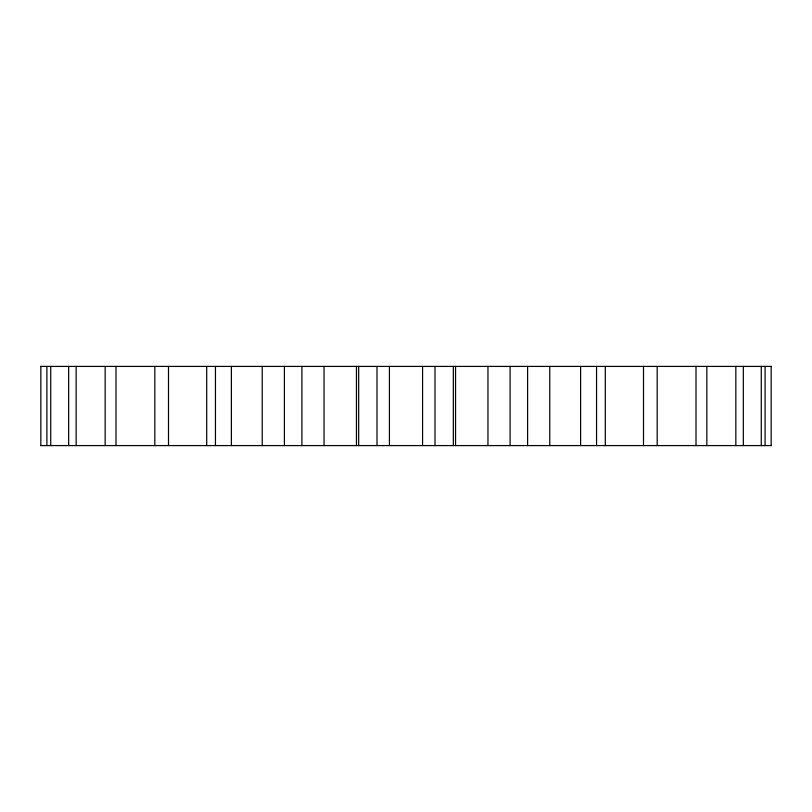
<?xml version="1.0" encoding="UTF-8"?>
<svg xmlns="http://www.w3.org/2000/svg" width="812" height="812" viewBox="0 0 812 812"><rect width="100%" height="100%" fill="white"/><g stroke="black" fill="none" stroke-linecap="round" stroke-linejoin="round"><path stroke-width="1.22" d="M40.6 366.415L771.4 366.415M40.6 445.585L771.4 445.585M771.156 366.415L771.156 445.585M765.097 366.415L765.097 445.585M761.26 366.415L761.26 445.585M743.335 366.415L743.335 445.585M735.845 366.415L735.845 445.585M706.836 366.415L706.836 445.585M696.006 366.415L696.006 445.585M657.182 366.415L657.182 445.585M643.5 366.415L643.5 445.585M605.295 366.415L605.295 445.585M596.556 366.415L596.556 445.585M580.61 366.415L580.61 445.585M549.775 366.415L549.775 445.585M527.597 366.415L527.597 445.585M510.088 366.415L510.088 445.585M487.961 366.415L487.961 445.585M455.542 366.415L455.542 445.585M453.329 366.415L453.329 445.585M435.009 366.415L435.009 445.585M422.575 366.415L422.575 445.585M389.425 366.415L389.425 445.585M376.991 366.415L376.991 445.585M358.671 366.415L358.671 445.585M356.458 366.415L356.458 445.585M324.039 366.415L324.039 445.585M301.912 366.415L301.912 445.585M284.403 366.415L284.403 445.585M262.225 366.415L262.225 445.585M231.39 366.415L231.39 445.585M215.444 366.415L215.444 445.585M206.705 366.415L206.705 445.585M168.5 366.415L168.5 445.585M154.818 366.415L154.818 445.585M115.994 366.415L115.994 445.585M105.164 366.415L105.164 445.585M76.155 366.415L76.155 445.585M68.665 366.415L68.665 445.585M50.74 366.415L50.74 445.585M46.903 366.415L46.903 445.585M40.844 366.415L40.844 445.585"/></g></svg>
